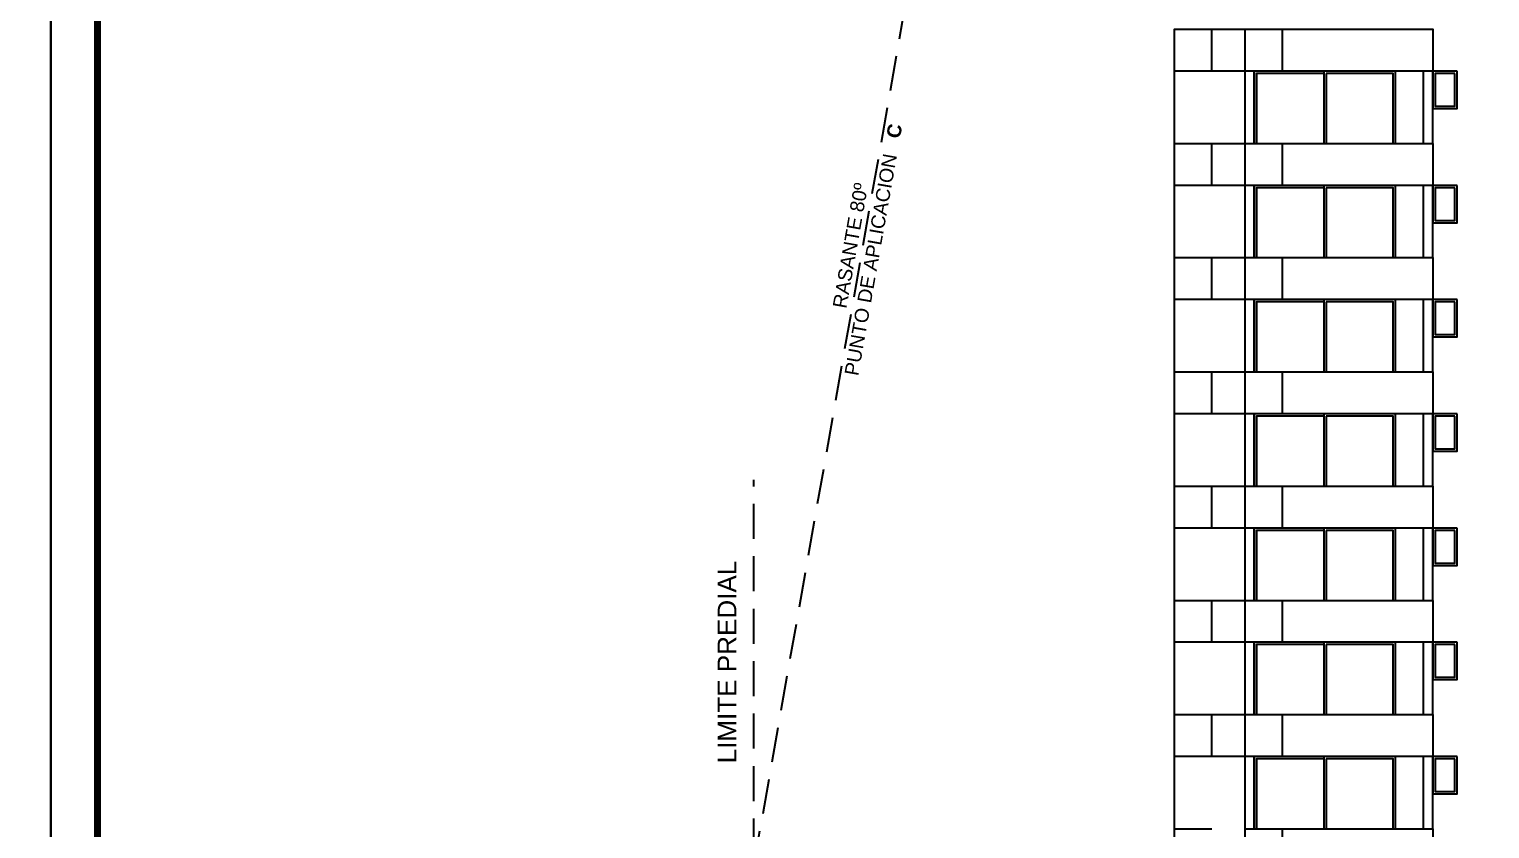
# Model space of a CAD drawing. Header units: millimetres. Extents: x 1217 to 2428, y 234 to 644.
# Drawn here: x 2098.06 to 2129.4, y 387.95 to 405.1 of the extents above; entities that cross this region are included whole.
import ezdxf

# ---------------------------------------------------------------- set-up
doc = ezdxf.new("R2010")
doc.units = ezdxf.units.MM
doc.linetypes.add('HIDDEN', pattern=[0.375, 0.25, -0.125])
for name, color, linetype in [('0.1', 251, 'Continuous'), ('0.2', 2, 'Continuous'), ('0.3', 6, 'Continuous'), ('MURO', 5, 'Continuous'), ('Texto', 1, 'Continuous')]:
    doc.layers.add(name, color=color, linetype=linetype)
doc.styles.get("Standard").update_dxf_attribs({"font": 'arial.ttf'})

msp = doc.modelspace()

# ---------------------------------------------------------------- linework, layer by layer
at = {"layer": '0.1', "ltscale": 3}
for points in [[(2038.52436, 357.90321), (2038.52436, 447.90321), (2098.52436, 447.90321), (2098.52436, 357.90321), (2038.52436, 357.90321)], [(2098.52436, 357.90321), (2098.52436, 447.90321), (2158.52436, 447.90321), (2158.52436, 357.90321), (2098.52436, 357.90321)]]:
    msp.add_lwpolyline(points, dxfattribs=at)
at = {"layer": '0.1', "ltscale": 3, "const_width": 0.15}
msp.add_lwpolyline([(2099.52436, 358.90321), (2099.52436, 446.90321), (2157.52436, 446.90321), (2157.52436, 358.90321)], close=True, dxfattribs=at)
at = {"layer": '0.1', "ltscale": 3, "elevation": 0}
for points in [[(2123.43895, 404.20099), (2122.63895, 404.20099), (2122.63895, 405.10099), (2123.43895, 405.10099)], [(2122.63895, 402.65099), (2122.63895, 404.20099)], [(2127.37929, 402.65099), (2127.37929, 404.20099), (2124.349, 404.20099), (2124.349, 402.65099)], [(2125.83915, 404.15099), (2124.399, 404.15099), (2124.399, 402.65099)], [(2125.83915, 404.20099), (2125.83915, 402.65099)], [(2127.32929, 402.65099), (2127.32929, 404.15099), (2125.88915, 404.15099)], [(2125.88915, 404.15099), (2125.88915, 402.65099)], [(2123.43895, 401.75099), (2122.63895, 401.75099), (2122.63895, 402.65099), (2123.43895, 402.65099)], [(2122.63895, 400.20099), (2122.63895, 401.75099)], [(2127.37929, 400.20099), (2127.37929, 401.75099), (2124.349, 401.75099), (2124.349, 400.20099)], [(2125.83915, 401.70099), (2124.399, 401.70099), (2124.399, 400.20099)], [(2125.83915, 401.75099), (2125.83915, 400.20099)], [(2127.32929, 400.20099), (2127.32929, 401.70099), (2125.88915, 401.70099)], [(2125.88915, 401.70099), (2125.88915, 400.20099)], [(2123.43895, 399.30099), (2122.63895, 399.30099), (2122.63895, 400.20099), (2123.43895, 400.20099)], [(2122.63895, 397.75099), (2122.63895, 399.30099)], [(2127.37929, 397.75099), (2127.37929, 399.30099), (2124.349, 399.30099), (2124.349, 397.75099)], [(2125.83915, 399.30099), (2125.83915, 397.75099)], [(2125.83915, 399.25099), (2124.399, 399.25099), (2124.399, 397.75099)], [(2127.32929, 397.75099), (2127.32929, 399.25099), (2125.88915, 399.25099)], [(2125.88915, 399.25099), (2125.88915, 397.75099)], [(2123.43895, 396.85099), (2122.63895, 396.85099), (2122.63895, 397.75099), (2123.43895, 397.75099)], [(2122.63895, 395.30099), (2122.63895, 396.85099)], [(2127.37929, 395.30099), (2127.37929, 396.85099), (2124.349, 396.85099), (2124.349, 395.30099)], [(2125.83915, 396.80099), (2124.399, 396.80099), (2124.399, 395.30099)], [(2125.83915, 396.85099), (2125.83915, 395.30099)], [(2127.32929, 395.30099), (2127.32929, 396.80099), (2125.88915, 396.80099)], [(2125.88915, 396.80099), (2125.88915, 395.30099)], [(2123.43895, 394.40099), (2122.63895, 394.40099), (2122.63895, 395.30099), (2123.43895, 395.30099)], [(2122.63895, 392.85099), (2122.63895, 394.40099)], [(2127.37929, 392.85099), (2127.37929, 394.40099), (2124.349, 394.40099), (2124.349, 392.85099)], [(2125.83915, 394.35099), (2124.399, 394.35099), (2124.399, 392.85099)], [(2125.83915, 394.40099), (2125.83915, 392.85099)], [(2127.32929, 392.85099), (2127.32929, 394.35099), (2125.88915, 394.35099)], [(2125.88915, 394.35099), (2125.88915, 392.85099)], [(2123.43895, 391.95099), (2122.63895, 391.95099), (2122.63895, 392.85099), (2123.43895, 392.85099)], [(2122.63895, 390.40099), (2122.63895, 391.95099)], [(2127.37929, 390.40099), (2127.37929, 391.95099), (2124.349, 391.95099), (2124.349, 390.40099)], [(2125.83915, 391.90099), (2124.399, 391.90099), (2124.399, 390.40099)], [(2125.83915, 391.95099), (2125.83915, 390.40099)], [(2127.32929, 390.40099), (2127.32929, 391.90099), (2125.88915, 391.90099)], [(2125.88915, 391.90099), (2125.88915, 390.40099)], [(2123.43895, 389.50099), (2122.63895, 389.50099), (2122.63895, 390.40099), (2123.43895, 390.40099)], [(2122.63895, 387.95099), (2122.63895, 389.50099)], [(2127.37929, 387.95099), (2127.37929, 389.50099), (2124.349, 389.50099), (2124.349, 387.95099)], [(2125.83915, 389.45099), (2124.399, 389.45099), (2124.399, 387.95099)], [(2125.83915, 389.50099), (2125.83915, 387.95099)], [(2127.32929, 387.95099), (2127.32929, 389.45099), (2125.88915, 389.45099)], [(2125.88915, 389.45099), (2125.88915, 387.95099)], [(2123.43895, 387.05099), (2122.63895, 387.05099), (2122.63895, 387.95099), (2123.43895, 387.95099)]]:
    msp.add_lwpolyline(points, dxfattribs=at)
for points in [[(2128.69803, 404.20099), (2128.17895, 404.20099), (2128.17895, 403.40099), (2128.69803, 403.40099)], [(2128.64803, 404.15099), (2128.22895, 404.15099), (2128.22895, 403.45099), (2128.64803, 403.45099)], [(2128.69803, 401.75099), (2128.17895, 401.75099), (2128.17895, 400.95099), (2128.69803, 400.95099)], [(2128.64803, 401.70099), (2128.22895, 401.70099), (2128.22895, 401.00099), (2128.64803, 401.00099)], [(2128.69803, 399.30099), (2128.17895, 399.30099), (2128.17895, 398.50099), (2128.69803, 398.50099)], [(2128.64803, 399.25099), (2128.22895, 399.25099), (2128.22895, 398.55099), (2128.64803, 398.55099)], [(2128.69803, 396.85099), (2128.17895, 396.85099), (2128.17895, 396.05099), (2128.69803, 396.05099)], [(2128.64803, 396.80099), (2128.22895, 396.80099), (2128.22895, 396.10099), (2128.64803, 396.10099)], [(2128.69803, 394.40099), (2128.17895, 394.40099), (2128.17895, 393.60099), (2128.69803, 393.60099)], [(2128.64803, 394.35099), (2128.22895, 394.35099), (2128.22895, 393.65099), (2128.64803, 393.65099)], [(2128.69803, 391.95099), (2128.17895, 391.95099), (2128.17895, 391.15099), (2128.69803, 391.15099)], [(2128.64803, 391.90099), (2128.22895, 391.90099), (2128.22895, 391.20099), (2128.64803, 391.20099)], [(2128.69803, 389.50099), (2128.17895, 389.50099), (2128.17895, 388.70099), (2128.69803, 388.70099)], [(2128.64803, 389.45099), (2128.22895, 389.45099), (2128.22895, 388.75099), (2128.64803, 388.75099)]]:
    msp.add_lwpolyline(points, close=True, dxfattribs=at)
at = {"layer": '0.2', "linetype": 'HIDDEN', "ltscale": 3, "elevation": 0}
for points in [[(2113.61178, 387.17099), (2122.64854, 438.42099)], [(2113.61177, 376.17099), (2113.61178, 395.43387)]]:
    msp.add_lwpolyline(points, dxfattribs=at)
at = {"layer": '0.2', "ltscale": 3, "elevation": 0}
for points in [[(2124.14909, 404.20099), (2123.43895, 404.20099), (2123.43895, 405.10099), (2124.14909, 405.10099)], [(2127.37929, 402.65099), (2127.37929, 404.20099)], [(2124.14909, 401.75099), (2123.43895, 401.75099), (2123.43895, 402.65099), (2124.14909, 402.65099)], [(2127.37929, 400.20099), (2127.37929, 401.75099)], [(2124.14909, 399.30099), (2123.43895, 399.30099), (2123.43895, 400.20099), (2124.14909, 400.20099)], [(2127.37929, 397.75099), (2127.37929, 399.30099)], [(2124.14909, 396.85099), (2123.43895, 396.85099), (2123.43895, 397.75099), (2124.14909, 397.75099)], [(2127.37929, 395.30099), (2127.37929, 396.85099)], [(2124.14909, 394.40099), (2123.43895, 394.40099), (2123.43895, 395.30099), (2124.14909, 395.30099)], [(2127.37929, 392.85099), (2127.37929, 394.40099)], [(2124.14909, 391.95099), (2123.43895, 391.95099), (2123.43895, 392.85099), (2124.14909, 392.85099)], [(2127.37929, 390.40099), (2127.37929, 391.95099)], [(2124.14909, 389.50099), (2123.43895, 389.50099), (2123.43895, 390.40099), (2124.14909, 390.40099)], [(2127.37929, 387.95099), (2127.37929, 389.50099)]]:
    msp.add_lwpolyline(points, dxfattribs=at)
at = {"layer": '0.3', "ltscale": 3, "elevation": 0}
for points in [[(2124.951, 404.20099), (2124.14909, 404.20099), (2124.14909, 405.10099), (2124.951, 405.10099)], [(2124.14909, 402.65099), (2124.14909, 404.20099)], [(2124.349, 402.65099), (2124.349, 404.20099)], [(2127.97895, 402.65099), (2127.97895, 404.20099)], [(2128.17895, 402.65099), (2128.17895, 404.20099)], [(2124.951, 401.75099), (2124.14909, 401.75099), (2124.14909, 402.65099), (2124.951, 402.65099)], [(2124.14909, 400.20099), (2124.14909, 401.75099)], [(2124.349, 400.20099), (2124.349, 401.75099)], [(2127.97895, 400.20099), (2127.97895, 401.75099)], [(2128.17895, 400.20099), (2128.17895, 401.75099)], [(2124.951, 399.30099), (2124.14909, 399.30099), (2124.14909, 400.20099), (2124.951, 400.20099)], [(2124.14909, 397.75099), (2124.14909, 399.30099)], [(2124.349, 397.75099), (2124.349, 399.30099)], [(2127.97895, 397.75099), (2127.97895, 399.30099)], [(2128.17895, 397.75099), (2128.17895, 399.30099)], [(2124.951, 396.85099), (2124.14909, 396.85099), (2124.14909, 397.75099), (2124.951, 397.75099)], [(2124.14909, 395.30099), (2124.14909, 396.85099)], [(2124.349, 395.30099), (2124.349, 396.85099)], [(2127.97895, 395.30099), (2127.97895, 396.85099)], [(2128.17895, 395.30099), (2128.17895, 396.85099)], [(2124.951, 394.40099), (2124.14909, 394.40099), (2124.14909, 395.30099), (2124.951, 395.30099)], [(2124.14909, 392.85099), (2124.14909, 394.40099)], [(2124.349, 392.85099), (2124.349, 394.40099)], [(2127.97895, 392.85099), (2127.97895, 394.40099)], [(2128.17895, 392.85099), (2128.17895, 394.40099)], [(2124.951, 391.95099), (2124.14909, 391.95099), (2124.14909, 392.85099), (2124.951, 392.85099)], [(2124.14909, 390.40099), (2124.14909, 391.95099)], [(2124.349, 390.40099), (2124.349, 391.95099)], [(2127.97895, 390.40099), (2127.97895, 391.95099)], [(2128.17895, 390.40099), (2128.17895, 391.95099)], [(2124.951, 389.50099), (2124.14909, 389.50099), (2124.14909, 390.40099), (2124.951, 390.40099)], [(2124.14909, 387.95099), (2124.14909, 389.50099)], [(2124.349, 387.95099), (2124.349, 389.50099)], [(2127.97895, 387.95099), (2127.97895, 389.50099)], [(2128.17895, 387.95099), (2128.17895, 389.50099)], [(2124.951, 387.05099), (2124.14909, 387.05099), (2124.14909, 387.95099), (2124.951, 387.95099)]]:
    msp.add_lwpolyline(points, dxfattribs=at)
at = {"layer": 'MURO', "ltscale": 3, "elevation": 0}
for points in [[(2124.951, 405.10099), (2128.17895, 405.10099), (2128.17895, 404.20099), (2124.951, 404.20099)], [(2124.951, 402.65099), (2128.17895, 402.65099), (2128.17895, 401.75099), (2124.951, 401.75099)], [(2124.951, 400.20099), (2128.17895, 400.20099), (2128.17895, 399.30099), (2124.951, 399.30099)], [(2124.951, 397.75099), (2128.17895, 397.75099), (2128.17895, 396.85099), (2124.951, 396.85099)], [(2124.951, 395.30099), (2128.17895, 395.30099), (2128.17895, 394.40099), (2124.951, 394.40099)], [(2124.951, 392.85099), (2128.17895, 392.85099), (2128.17895, 391.95099), (2124.951, 391.95099)], [(2124.951, 390.40099), (2128.17895, 390.40099), (2128.17895, 389.50099), (2124.951, 389.50099)], [(2124.951, 387.95099), (2128.17895, 387.95099), (2128.17895, 387.05099), (2124.951, 387.05099)]]:
    msp.add_lwpolyline(points, close=True, dxfattribs=at)

# ---------------------------------------------------------------- texts
at = {"layer": 'Texto', "width": 9.6123514, "attachment_point": 5}
for s, insert, char_height, rotation in [('RASANTE 80º  \\PPUNTO DE APLICACION   {\\fArial|b1|i0|c0|p34;C}', (2115.93058, 400.4159, 0), 0.3, 80), ('LIMITE PREDIAL', (2113.0348, 391.52741, 0), 0.4, 90)]:
    msp.add_mtext(s, dxfattribs=dict(at, insert=insert, char_height=char_height, rotation=rotation))

doc.saveas('drawing.dxf')
